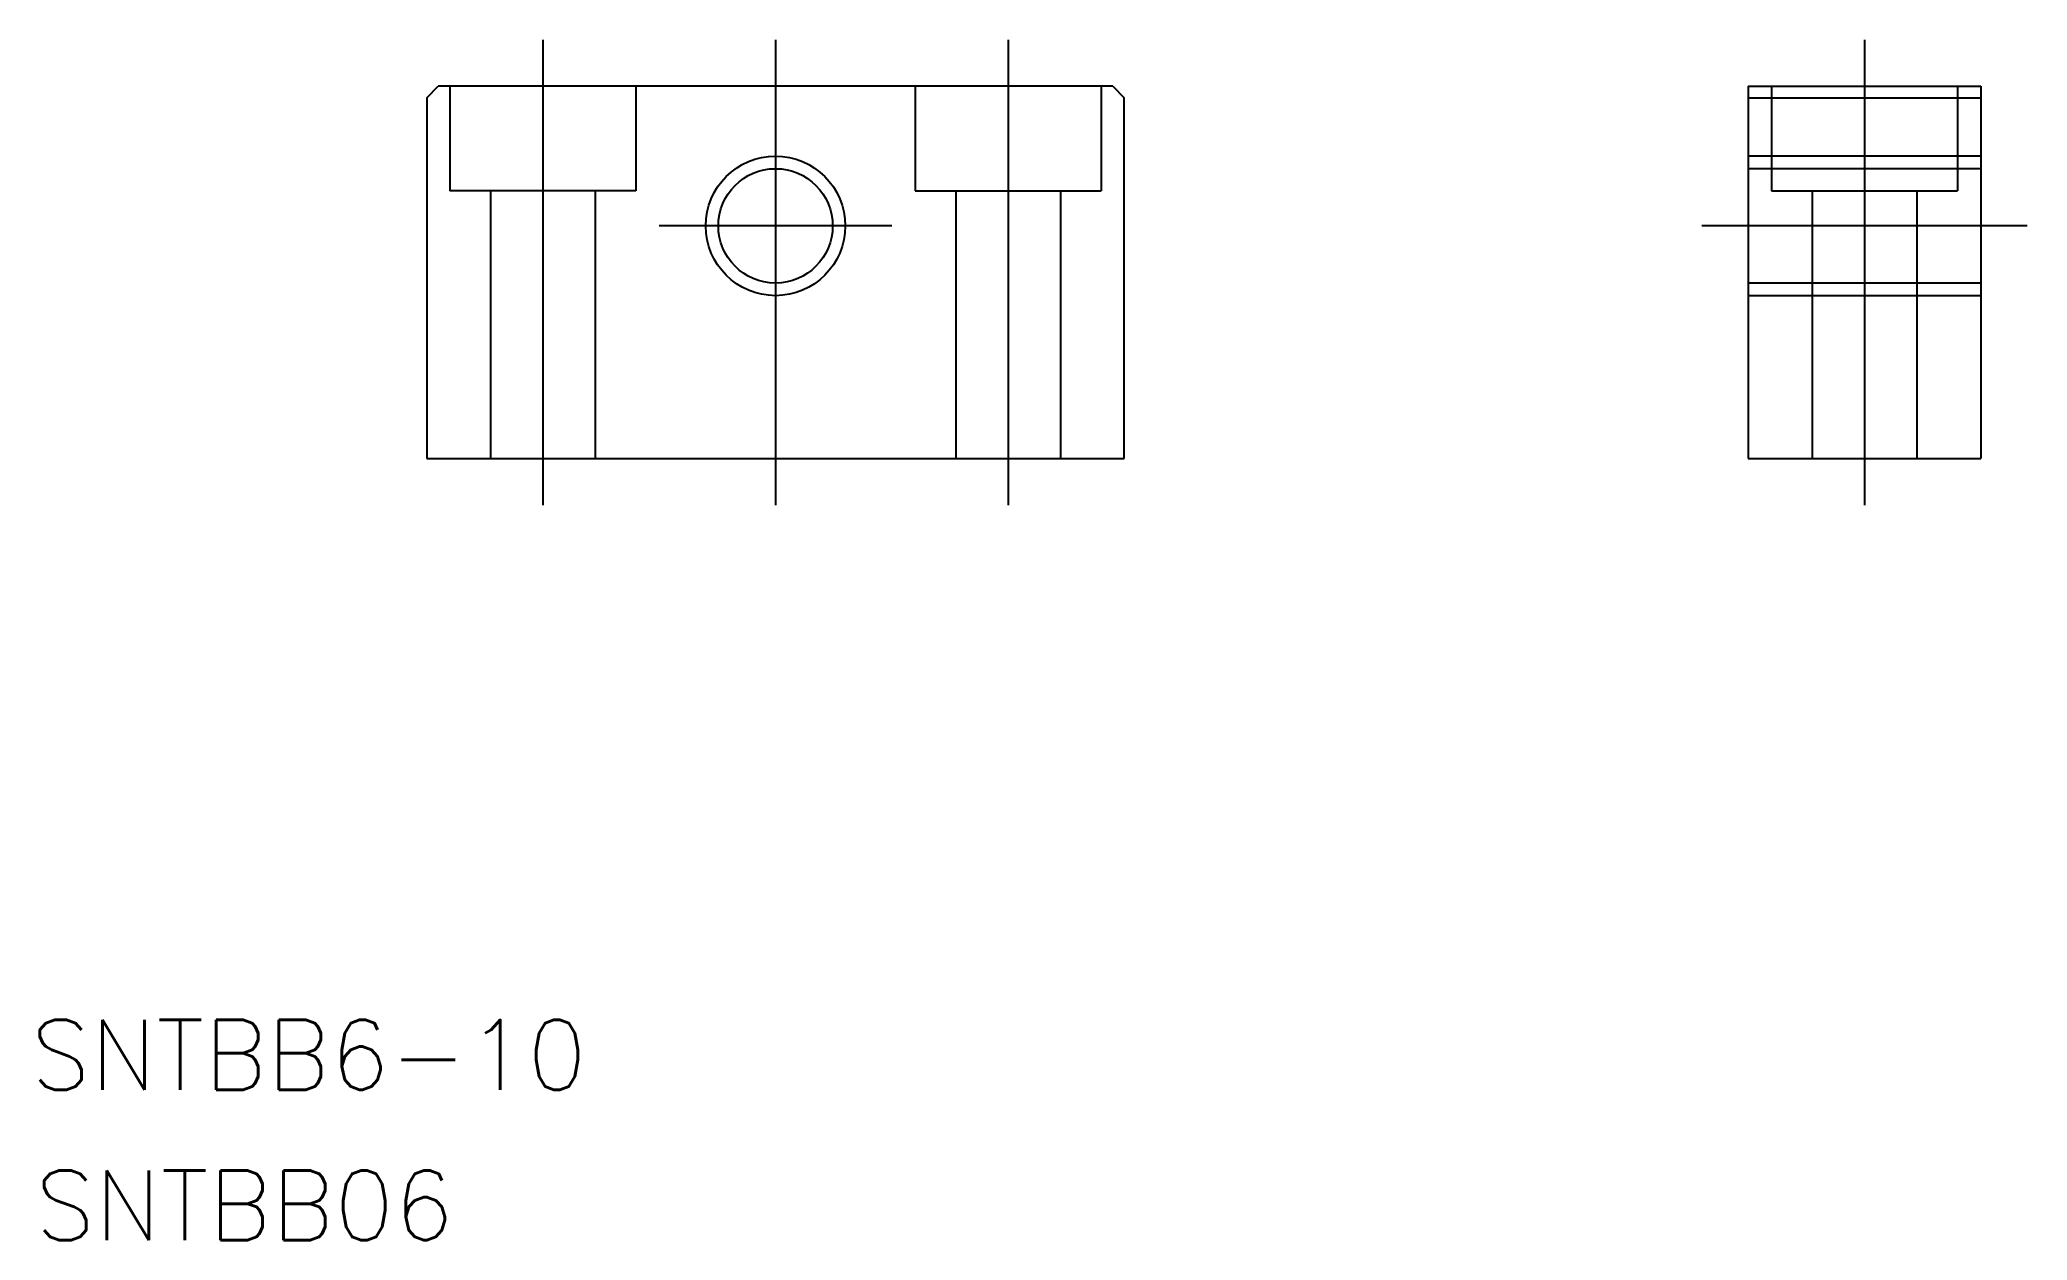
# Model space of a CAD drawing. Extents: x -16.6 to 68.8, y -33.6 to 18.
import ezdxf

# ---------------------------------------------------------------- set-up
doc = ezdxf.new("R2010")
doc.units = 0
doc.linetypes.add('CENTER', pattern=[50.8, 31.75, -6.35, 6.35, -6.35])
doc.linetypes.add('DASHED', pattern=[19.05, 12.7, -6.35])
doc.layers.get('0').update_dxf_attribs({"linetype": 'CONTINUOUS'})
doc.layers.add('CENTER', color=1, linetype='CENTER')
doc.styles.get("Standard").update_dxf_attribs({"font": 'txt.shx', "height": 3, "bigfont": 'bigfont.shx'})

# ---------------------------------------------------------------- blocks, each defined once
blk = doc.blocks.new('*U2')
at = {"color": 7, "linetype": 'CONTINUOUS'}
blk.add_text('SNTBB6-10', height=3, dxfattribs=at).set_placement((-17.026, -27.133))
blk = doc.blocks.new('*U3')
at = {"color": 7, "linetype": 'CONTINUOUS'}
blk.add_text('SNTBB06', height=3, dxfattribs=at).set_placement((-16.836, -33.6))

msp = doc.modelspace()

# ---------------------------------------------------------------- linework, layer by layer
at = {"color": 7, "linetype": 'CONTINUOUS'}
for p, q in [((0, 15.5), (0.5, 16)), ((0, 15.5), (0, 0)), ((29.5, 16), (0.5, 16)), ((29.5, 16), (30, 15.5)), ((30, 0), (30, 15.5)), ((56.831, 16), (56.831, 0)), ((56.831, 16), (66.831, 16)), ((56.831, 15.5), (66.831, 15.5)), ((66.831, 16), (66.831, 0)), ((0, 0), (30, 0)), ((56.831, 0), (66.831, 0))]:
    msp.add_line(p, q, dxfattribs=at)
at = {"color": 3, "linetype": 'DASHED'}
for p, q in [((1, 16), (1, 11.5)), ((9, 16), (9, 11.5)), ((21, 16), (21, 11.5)), ((29, 16), (29, 11.5)), ((57.831, 16), (57.831, 11.5)), ((65.831, 16), (65.831, 11.5)), ((66.831, 13), (56.831, 13)), ((66.831, 12.459), (56.831, 12.459)), ((9, 11.5), (1, 11.5)), ((2.75, 11.5), (2.75, 0)), ((7.25, 11.5), (7.25, 0)), ((21, 11.5), (29, 11.5)), ((22.75, 11.5), (22.75, 0)), ((27.25, 11.5), (27.25, 0)), ((57.831, 11.5), (65.831, 11.5)), ((59.581, 11.5), (59.581, 0)), ((64.081, 11.5), (64.081, 0)), ((66.831, 7.542), (56.831, 7.542)), ((66.831, 7), (56.831, 7))]:
    msp.add_line(p, q, dxfattribs=at)
at = {"color": 3, "linetype": 'CONTINUOUS'}
msp.add_circle((15, 10), 3, dxfattribs=at)
at = {"color": 7, "linetype": 'CONTINUOUS'}
msp.add_circle((15, 10), 2.458, dxfattribs=at)
at = {"layer": 'CENTER', "color": 1, "linetype": 'CENTER'}
for p, q in [((5, 18), (5, -2)), ((15, 18), (15, -2)), ((25, 18), (25, -2)), ((61.831, 18), (61.831, -2)), ((20, 10), (10, 10)), ((68.831, 10), (54.831, 10))]:
    msp.add_line(p, q, dxfattribs=at)

# ---------------------------------------------------------------- block references
at = {"color": 7, "linetype": 'CONTINUOUS'}
for name in ['*U2', '*U3']:
    msp.add_blockref(name, (0, 0), dxfattribs=at)

doc.saveas('drawing.dxf')
